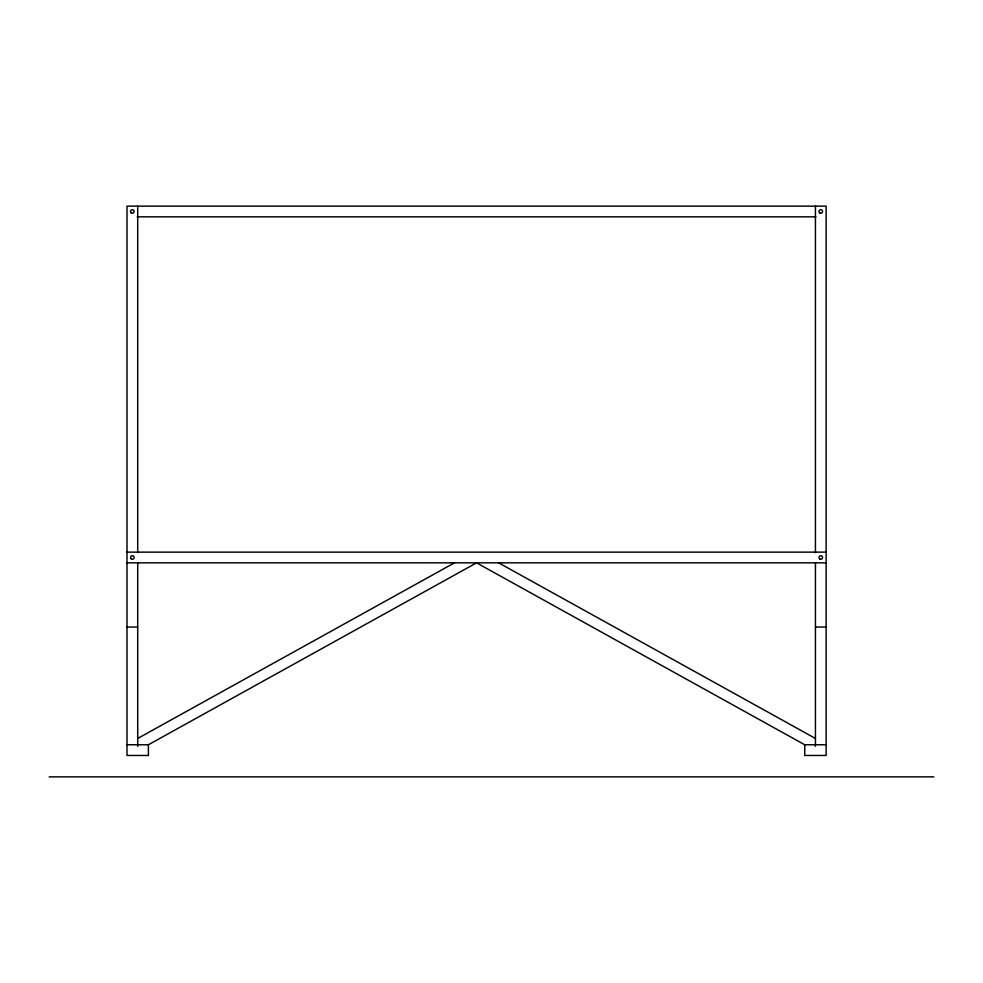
<?xml version="1.0" encoding="UTF-8"?>
<svg xmlns="http://www.w3.org/2000/svg" width="983" height="983" viewBox="0 0 983 983"><rect width="100%" height="100%" fill="white"/><g stroke="black" fill="none" stroke-linecap="round" stroke-linejoin="round"><path stroke-width="1.47" d="M137.706 738.454L454.502 562.841M127.004 744.758L148.408 744.758L476.571 562.841L804.733 744.758L826.138 744.758M137.202 216.838L815.939 216.838M127.004 552.139L826.138 552.139M127.004 562.841L826.138 562.841M127.004 627.043L137.706 627.043M815.435 627.043L826.138 627.043M49.15 776.865L933.85 776.865M498.639 562.841L815.435 738.454M815.435 206.135L815.435 552.643M815.435 562.841L815.435 746.294M804.733 744.758L804.733 755.46L826.138 755.46L826.138 206.135L127.004 206.135L127.004 755.46L148.408 755.46L148.408 744.758M137.706 206.135L137.706 552.643M137.706 562.841L137.706 746.294M819.896 213.028A1.782 1.782 0 0 0 822.574 211.492A1.782 1.782 0 0 0 819.896 209.944A1.782 1.782 0 0 0 819.896 213.028M131.464 213.028A1.782 1.782 0 0 0 134.143 211.492A1.782 1.782 0 0 0 131.464 209.944A1.782 1.782 0 0 0 131.464 213.028M131.464 559.032A1.782 1.782 0 0 0 134.143 557.496A1.782 1.782 0 0 0 131.464 555.948A1.782 1.782 0 0 0 131.464 559.032M819.896 559.032A1.782 1.782 0 0 0 822.574 557.496A1.782 1.782 0 0 0 819.896 555.948A1.782 1.782 0 0 0 819.896 559.032"/></g></svg>
